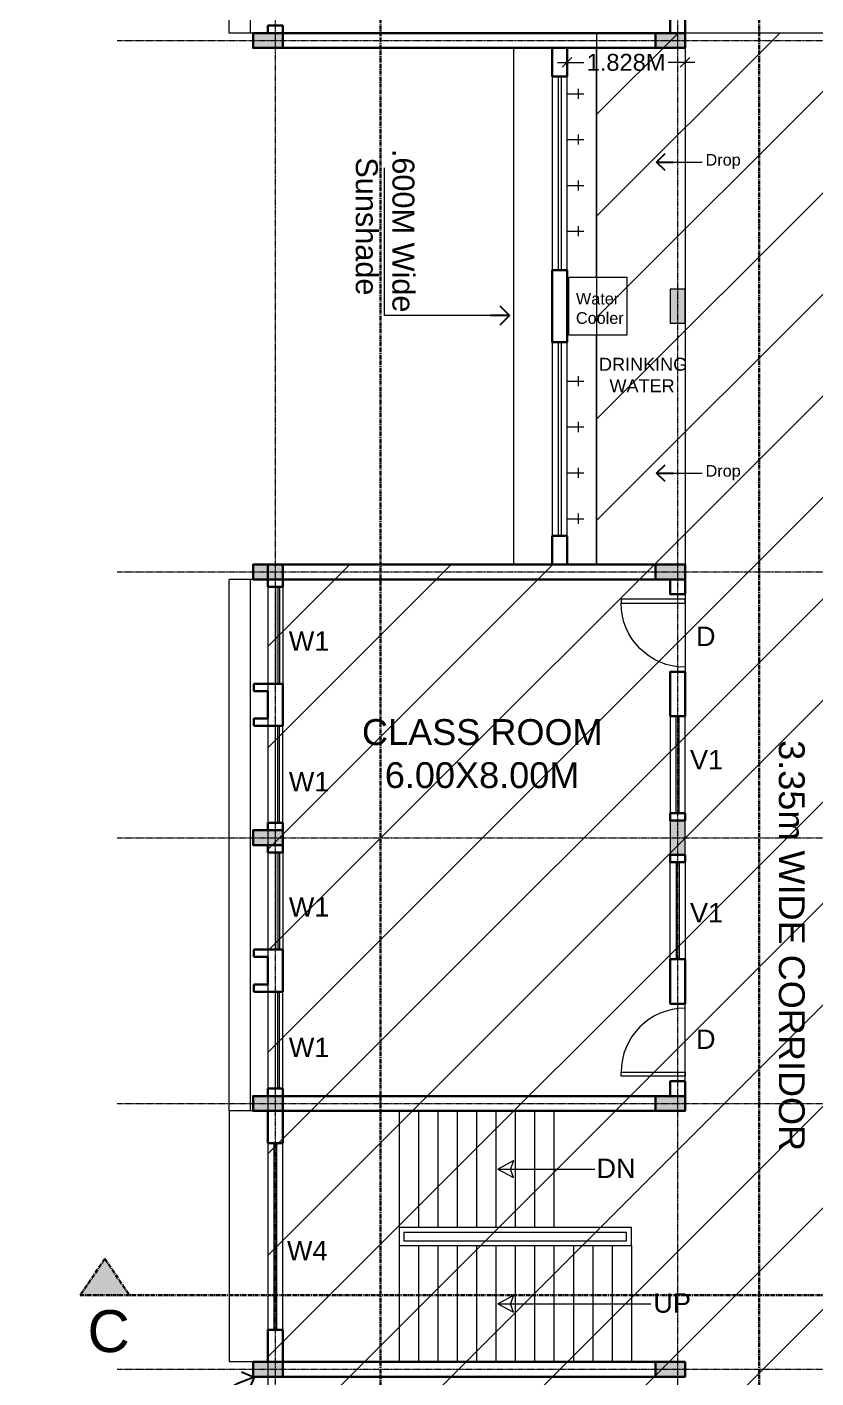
# Model space of a CAD drawing. Header units: metres. Extents: x 1608201 to 1961866, y 406505 to 647036.
# Drawn here: x 1680026 to 1692244, y 522561 to 543479 of the extents above; entities that cross this region are included whole.
import ezdxf

# ---------------------------------------------------------------- set-up
doc = ezdxf.new("R2010")
doc.units = ezdxf.units.M
doc.header["$LTSCALE"] = 1000
doc.header["$PDMODE"] = 35
doc.linetypes.add('CENTER', pattern=[2, 1.25, -0.25, 0.25, -0.25])
doc.linetypes.add('DASHED', pattern=[0.75, 0.5, -0.25])
doc.layers.get('Defpoints').update_dxf_attribs({"lineweight": 18})
for name, color, linetype, lineweight in [('- WALL', 7, 'Continuous', 30), ('Col-Hatch', 9, 'Continuous', 13), ('coloum hatch', 254, 'Continuous', 9), ('Column', 252, 'Continuous', 30), ('dimension', 6, 'Continuous', 13), ('Door', 54, 'Continuous', 13), ('elevation', 1, 'Continuous', 13), ('Fixture', 44, 'Continuous', 9), ('grid', 21, 'CENTER', 15), ('Hatch', 8, 'Continuous', 13), ('Hidden', 1, 'DASHED', 18), ('Section Line', 135, 'CENTER', 30), ('Stair', 2, 'Continuous', 15), ('Text-1', 240, 'Continuous', 15), ('Ventilator', 6, 'Continuous', 18), ('Wall', 7, 'Continuous', 30), ('wall l', 7, 'Continuous', 20), ('Window', 150, 'Continuous', 15), ('Window-Wall', 7, 'Continuous', 18)]:
    doc.layers.add(name, color=color, linetype=linetype, lineweight=lineweight)
doc.layers.add('dimen', color=1, linetype='Continuous')
doc.layers.add('text', color=7, linetype='Continuous')
doc.styles.add('dim-stylus bt', font='arial.ttf')
doc.styles.add('L120', font='simplex.shx', dxfattribs={"height": 1})
doc.styles.add('style1', font='GOTHIC.TTF')
doc.dimstyles.new('1      100 (big)', dxfattribs={"dimscale": 75, "dimtxt": 5, "dimasz": 3.5, "dimexe": 1.5, "dimexo": 2, "dimgap": 1, "dimtad": 0, "dimdec": 3, "dimlfac": 0.001, "dimzin": 0, "dimdsep": 46, "dimtxsty": 'dim-stylus bt', "dimblk": 'OBLIQUE', "dimcen": 0, "dimdle": 0.6, "dimclrd": 256, "dimclre": 7, "dimclrt": 256, "dimadec": 0, "dimazin": 0, "dimtfac": 0.7, "dimtdec": 3, "dimtofl": 0, "dimtmove": 1, "dimatfit": 3, "dimldrblk": 'OPEN90', "dimfxl": 0, "dimtolj": 1, "dimtzin": 0, "dimlwd": 15, "dimlwe": 15, "dimarcsym": 0})

# ---------------------------------------------------------------- blocks, each defined once
blk = doc.blocks.new('CC')
at = {"layer": 'Col-Hatch', "ltscale": 0.05}
blk.add_hatch(color=256, dxfattribs=at).paths.add_polyline_path([(4078.606, 341.328), (4078.606, 341.098), (4079.066, 341.098), (4079.066, 341.328)])
at = {"layer": 'Column'}
blk.add_lwpolyline([(4078.606, 341.328), (4079.066, 341.328), (4079.066, 341.098), (4078.606, 341.098)], close=True, dxfattribs=at)
blk = doc.blocks.new('DFG')
at = {"layer": 'Col-Hatch', "ltscale": 0.05}
blk.add_hatch(color=256, dxfattribs=at).paths.add_polyline_path([(3557.561, -332.074), (3557.561, -332.304), (3557.031, -332.304), (3557.031, -332.074)])
blk.add_lwpolyline([(3557.561, -332.074), (3557.561, -332.304), (3557.031, -332.304), (3557.031, -332.074), (3557.561, -332.074)], dxfattribs=at)
blk = doc.blocks.new('_Oblique')
at = {"color": 0, "linetype": 'ByBlock', "lineweight": -2}
blk.add_line((-0.5, -0.5), (0.5, 0.5), dxfattribs=at)
blk = doc.blocks.new('_Open90')
at = {"color": 0, "linetype": 'ByBlock', "lineweight": -2}
for p, q in [((0, 0), (-1, 0)), ((-0.5, 0.5), (0, 0)), ((0, 0), (-0.5, -0.5))]:
    blk.add_line(p, q, dxfattribs=at)
blk = doc.blocks.new('D1')
at = {"layer": 'Door', "ltscale": 0.05}
blk.add_line((1615726, 654826), (1615726, 656026), dxfattribs=at)
blk.add_lwpolyline([(1615726, 654904), (1614735, 654904), (1614735, 654964), (1615726, 654964), (1615726, 654904)], dxfattribs=at)
blk.add_arc((1615726, 654964), 992, 90, 180, dxfattribs=at)
blk = doc.blocks.new('*D609')
at = {"layer": 'Defpoints', "color": 0, "transparency": 16777216}
for p in [(1688389, 543156), (1690217, 543156), (1690217, 542930)]:
    blk.add_point(p, dxfattribs=at)
at = {"layer": 'dimen', "lineweight": 15, "transparency": 16777216}
for p, q in [((1688239, 542930), (1688650, 542930)), ((1690367, 542930), (1689956, 542930))]:
    blk.add_line(p, q, dxfattribs=at)
at = {"layer": 'dimen', "color": 7, "lineweight": 15, "transparency": 16777216}
for p, q in [((1688389, 543006), (1688389, 542780)), ((1690217, 543006), (1690217, 542780))]:
    blk.add_line(p, q, dxfattribs=at)
at = {"layer": 'dimen', "lineweight": 15, "transparency": 16777216, "xscale": 150, "yscale": 150, "zscale": 150, "rotation": 180}
blk.add_blockref('_Oblique', (1688389, 542930), dxfattribs=at)
at = {"layer": 'dimen', "lineweight": 15, "transparency": 16777216, "xscale": 150, "yscale": 150, "zscale": 150}
blk.add_blockref('_Oblique', (1690217, 542930), dxfattribs=at)
at = {"layer": 'dimen', "transparency": 16777216, "insert": (1689303, 542930), "char_height": 262.5, "attachment_point": 5, "style": 'dim-stylus bt'}
blk.add_mtext('\\A1;1.828M', dxfattribs=at)

msp = doc.modelspace()

# ---------------------------------------------------------------- hatches: boundary and pattern name
at = {"layer": 'Hatch', "ltscale": 0.05}
h = msp.add_hatch(dxfattribs=at)
h.set_pattern_fill('ANSI31', color=256, scale=350, style=0)
h.set_pattern_definition([(45, (23071, 4e-06), (-785.7724, 785.7724), [])])
h.paths.add_polyline_path([(1700027.1065, 505850.9938), (1700027.1065, 543385.9931), (1688847.1067, 543385.9931), (1688847.1067, 535155.9932), (1683757.1068, 535155.9932), (1683757.1068, 509965.9937), (1689987.1067, 509965.9937), (1689987.1067, 505850.9938)])
at = {"layer": 'Section Line', "ltscale": 0.05}
msp.add_hatch(color=256, dxfattribs=at).paths.add_polyline_path([(1681231.691, 524405.9065), (1680849.7471, 523840.8887), (1681613.635, 523840.8887)])

# ---------------------------------------------------------------- linework, layer by layer
at = {"layer": '- WALL'}
for p, q in [((1683987.1068, 543385.9931), (1689987.1067, 543385.9931)), ((1683987.1068, 543155.9931), (1688159.1067, 543155.9931)), ((1689757.1067, 543155.9931), (1689987.1067, 543155.9931)), ((1683537.1068, 533310.9933), (1683537.1068, 533195.9933)), ((1683987.1068, 533310.9933), (1683537.1068, 533310.9933)), ((1683757.1068, 533195.9933), (1683537.1068, 533195.9933)), ((1683757.1068, 533195.9933), (1683757.1068, 532770.9933)), ((1683987.1068, 533310.9933), (1683987.1068, 532655.9933)), ((1683537.1068, 532770.9933), (1683537.1068, 532655.9933)), ((1683537.1068, 532770.9933), (1683757.1068, 532770.9933)), ((1683537.1068, 532655.9933), (1683987.1068, 532655.9933)), ((1683537.1068, 529080.9933), (1683537.1068, 529195.9933)), ((1683537.1068, 529195.9933), (1683987.1068, 529195.9933)), ((1683537.1068, 529080.9933), (1683757.1068, 529080.9933)), ((1683757.1068, 528655.9934), (1683757.1068, 529080.9933)), ((1683987.1068, 528540.9934), (1683987.1068, 529195.9933)), ((1683537.1068, 528540.9934), (1683537.1068, 528655.9934)), ((1683757.1068, 528655.9934), (1683537.1068, 528655.9934)), ((1683987.1068, 528540.9934), (1683537.1068, 528540.9934)), ((1683987.1068, 526925.9934), (1689987.1067, 526925.9934)), ((1690217.1067, 526925.9934), (1689987.1067, 526925.9934)), ((1690217.1067, 526695.9934), (1690217.1067, 526925.9934)), ((1683987.1068, 526695.9934), (1689987.1067, 526695.9934)), ((1690217.1067, 526695.9934), (1689987.1067, 526695.9934)), ((1683987.1068, 522810.9935), (1689987.1067, 522810.9935)), ((1683987.1068, 522580.9935), (1689987.1067, 522580.9935)), ((1683987.1068, 522580.9935), (1689987.1067, 522580.9935))]:
    msp.add_line(p, q, dxfattribs=at)
at = {"layer": '- WALL', "ltscale": 50}
msp.add_line((1689757.1067, 543155.9931), (1688389.1067, 543155.9931), dxfattribs=at)
at = {"layer": '- WALL', "ltscale": 0.05}
for p, q in [((1683757.1068, 534925.9932), (1683757.1068, 535155.9932)), ((1688159.1067, 535155.9932), (1683757.1068, 535155.9932)), ((1689987.1067, 535155.9932), (1688389.1067, 535155.9932)), ((1689987.1067, 534925.9932), (1683987.1068, 534925.9932))]:
    msp.add_line(p, q, dxfattribs=at)
at = {"layer": '- WALL'}
for points in [[(1683757.1068, 543500.9931), (1683987.1068, 543500.9931), (1683987.1068, 543385.9931), (1683757.1068, 543385.9931)], [(1690217.1068, 543615.9929), (1689987.1068, 543615.9929), (1689987.1068, 543385.9929), (1690217.1068, 543385.9929)], [(1683757.1068, 534810.9932), (1683987.1068, 534810.9932), (1683987.1068, 534925.9932), (1683757.1068, 534925.9932)], [(1690217.1068, 534695.9934), (1689987.1068, 534695.9934), (1689987.1068, 534925.9934), (1690217.1068, 534925.9934)], [(1689987.1068, 532805.9935), (1690217.1068, 532805.9935), (1690217.1068, 533495.9933), (1689987.1068, 533495.9933)], [(1683757.1068, 531155.9933), (1683987.1068, 531155.9933), (1683987.1068, 531040.9933), (1683757.1068, 531040.9933)], [(1690217.1069, 531305.9934), (1689987.1067, 531305.9934), (1689987.1067, 531190.9933), (1690217.1069, 531190.9933)], [(1683757.1068, 530695.9933), (1683987.1068, 530695.9933), (1683987.1068, 530810.9933), (1683757.1068, 530810.9933)], [(1690217.1069, 530545.9932), (1689987.1067, 530545.9932), (1689987.1067, 530660.9933), (1690217.1069, 530660.9933)], [(1689987.1067, 529045.9932), (1690217.1067, 529045.9932), (1690217.1067, 528355.9931), (1689987.1067, 528355.9931)], [(1690217.1068, 527155.9932), (1689987.1068, 527155.9932), (1689987.1068, 526925.9932), (1690217.1068, 526925.9932)], [(1683757.1068, 527040.9934), (1683987.1068, 527040.9934), (1683987.1068, 526925.9934), (1683757.1068, 526925.9934)], [(1683757.1068, 526198.4933), (1683987.1068, 526198.4933), (1683987.1068, 526695.9934), (1683757.1068, 526695.9934)], [(1683757.1068, 523308.4933), (1683987.1068, 523308.4933), (1683987.1068, 522810.9931), (1683757.1068, 522810.9931)]]:
    msp.add_lwpolyline(points, close=True, dxfattribs=at)
at = {"layer": '- WALL', "ltscale": 50}
for points in [[(1688389.1067, 543155.9931), (1688389.1067, 542713.9931), (1688159.1067, 542713.9931), (1688159.1067, 543155.9931)], [(1688389.1067, 539713.9931), (1688159.1067, 539713.9931), (1688159.1067, 538597.9932), (1688389.1067, 538597.9932)], [(1688389.1067, 535597.9932), (1688389.1067, 535155.9932), (1688159.1067, 535155.9932), (1688159.1067, 535597.9932)]]:
    msp.add_lwpolyline(points, close=True, dxfattribs=at)
at = {"layer": 'elevation', "ltscale": 50}
msp.add_line((1690217.1067, 543155.9931), (1690217.1067, 535155.9932), dxfattribs=at)
at = {"layer": 'elevation'}
for p, q in [((1687318.5153, 525795.9933), (1687559.6724, 525926.9365)), ((1687559.6724, 525926.9365), (1687513.7308, 525795.9933)), ((1687318.5153, 525795.9933), (1688819.4679, 525795.9933)), ((1687318.5153, 525795.9933), (1687559.6724, 525665.0501)), ((1687559.6724, 525665.0501), (1687513.7308, 525795.9933)), ((1687318.5153, 523710.9932), (1687559.6724, 523841.9364)), ((1687559.6724, 523841.9364), (1687513.7308, 523710.9932)), ((1687318.5153, 523710.9932), (1689684.4637, 523710.9932)), ((1687318.5153, 523710.9932), (1687559.6724, 523580.05)), ((1687559.6724, 523580.05), (1687513.7308, 523710.9932))]:
    msp.add_line(p, q, dxfattribs=at)
at = {"layer": 'Fixture', "ltscale": 50}
for p, q in [((1688839.1067, 543155.9931), (1688839.1067, 539605.9932)), ((1688839.1067, 538705.9932), (1688839.1067, 535155.9932))]:
    msp.add_line(p, q, dxfattribs=at)
at = {"layer": 'Fixture'}
for p, q in [((1688389.1067, 542445.9931), (1688650.871, 542445.9931)), ((1688389.1067, 542445.9931), (1688650.871, 542445.9931)), ((1688567.7254, 542367.912), (1688567.7254, 542524.0742)), ((1688567.7254, 541657.912), (1688567.7254, 541814.0742)), ((1688389.1067, 541735.9931), (1688650.871, 541735.9931)), ((1688389.1067, 541735.9931), (1688650.871, 541735.9931)), ((1688389.1067, 541025.9931), (1688650.871, 541025.9931)), ((1688389.1067, 541025.9931), (1688650.871, 541025.9931)), ((1688567.7254, 540947.912), (1688567.7254, 541104.0742)), ((1688389.1067, 540315.9931), (1688650.871, 540315.9931)), ((1688389.1067, 540315.9931), (1688650.871, 540315.9931)), ((1688567.7254, 540237.9121), (1688567.7254, 540394.0742)), ((1688567.7254, 537917.9121), (1688567.7254, 538074.0742)), ((1688389.1067, 537995.9932), (1688650.871, 537995.9932)), ((1688389.1067, 537995.9932), (1688650.871, 537995.9932)), ((1688389.1067, 537285.9932), (1688650.871, 537285.9932)), ((1688389.1067, 537285.9932), (1688650.871, 537285.9932)), ((1688567.7254, 537207.9121), (1688567.7254, 537364.0743)), ((1688389.1067, 536575.9932), (1688650.871, 536575.9932)), ((1688389.1067, 536575.9932), (1688650.871, 536575.9932)), ((1688567.7254, 536497.9121), (1688567.7254, 536654.0743)), ((1688567.7254, 535787.9121), (1688567.7254, 535944.0743)), ((1688389.1067, 535865.9932), (1688650.871, 535865.9932)), ((1688389.1067, 535865.9932), (1688650.871, 535865.9932))]:
    msp.add_line(p, q, dxfattribs=at)
at = {"layer": 'Fixture', "ltscale": 50}
msp.add_lwpolyline([(1688414.1067, 539605.9932), (1689314.1067, 539605.9932), (1689314.1067, 538705.9932), (1688414.1067, 538705.9932)], close=True, dxfattribs=at)
at = {"layer": 'grid', "ltscale": 0.01}
for p, q in [((1683872.1068, 505697.7037), (1683872.1068, 576580.0684)), ((1690102.1067, 505742.5033), (1690102.1067, 576580.0684)), ((1681424.0607, 543270.9931), (1703070.7295, 543270.9931)), ((1681424.0607, 535040.9932), (1703070.7295, 535040.9932)), ((1681424.0607, 530925.9933), (1703070.7295, 530925.9933)), ((1681424.0607, 526810.9934), (1703070.7295, 526810.9934)), ((1681424.0607, 522695.9935), (1703070.7295, 522695.9935))]:
    msp.add_line(p, q, dxfattribs=at)
at = {"layer": 'Hatch', "ltscale": 0.05}
msp.add_lwpolyline([(1700027.1065, 505850.9938), (1700027.1065, 543385.9931), (1688847.1067, 543385.9931), (1688847.1067, 535155.9932), (1683757.1068, 535155.9932), (1683757.1068, 509965.9937), (1689987.1067, 509965.9937), (1689987.1067, 505850.9938), (1700027.1065, 505850.9938)], dxfattribs=at)
at = {"layer": 'Hidden', "color": 1, "ltscale": 0.005}
for p, q in [((1683157.1068, 543385.9931), (1683157.1068, 559615.9928)), ((1683757.1068, 543385.9931), (1683157.1068, 543385.9931)), ((1687559.1067, 543155.9931), (1687559.1067, 535155.9932)), ((1683757.1068, 534925.9932), (1683157.1068, 534925.9932)), ((1683157.1068, 526695.9934), (1683157.1068, 534925.9932)), ((1683757.1068, 526695.9934), (1683157.1068, 526695.9934)), ((1683157.1068, 526695.9934), (1683157.1068, 522810.9935)), ((1683757.1068, 522810.9935), (1683157.1068, 522810.9935))]:
    msp.add_line(p, q, dxfattribs=at)
at = {"layer": 'Section Line', "ltscale": 0.05}
for p, q in [((1685497.8043, 503841.6133), (1685497.8043, 578122.03)), ((1691363.1067, 503841.6133), (1691363.1067, 578122.03)), ((1681231.691, 524405.9065), (1680849.7471, 523840.8887)), ((1681231.691, 524405.9065), (1681613.635, 523840.8887)), ((1680849.7471, 523840.8887), (1705220.2761, 523840.8887)), ((1680849.7471, 523840.8887), (1681613.635, 523840.8887))]:
    msp.add_line(p, q, dxfattribs=at)
at = {"layer": 'Stair'}
for p, q in [((1689987.1067, 526925.9934), (1689317.1067, 526925.9934)), ((1685786.6825, 526695.9934), (1685786.6825, 522810.9931)), ((1686086.6825, 526695.9934), (1686086.6825, 524895.9933)), ((1686386.6825, 526695.9934), (1686386.6825, 524895.9933)), ((1686686.6825, 526695.9934), (1686686.6825, 524895.9933)), ((1686986.6826, 526695.9934), (1686986.6826, 524895.9933)), ((1687286.6826, 526695.9934), (1687286.6826, 524895.9933)), ((1687586.6826, 526695.9934), (1687586.6826, 524895.9933)), ((1687886.6826, 526695.9934), (1687886.6826, 524895.9933)), ((1688186.6826, 526695.9934), (1688186.6826, 524895.9933)), ((1689987.1067, 526695.9934), (1689017.1067, 526695.9934)), ((1685786.6825, 524895.9933), (1689386.6827, 524895.9933)), ((1689386.6827, 524610.9933), (1689386.6827, 524895.9933)), ((1685861.6825, 524820.9933), (1689311.6827, 524820.9933)), ((1685861.6825, 524820.9933), (1685861.6825, 524685.9933)), ((1685861.6825, 524685.9933), (1689311.6827, 524685.9933)), ((1689311.6827, 524685.9933), (1689311.6827, 524820.9933)), ((1685786.6825, 524610.9933), (1689386.6827, 524610.9933)), ((1686086.6825, 524610.9933), (1686086.6825, 522810.9931)), ((1686386.6825, 524610.9933), (1686386.6825, 522810.9931)), ((1686686.6825, 524610.9933), (1686686.6825, 522810.9931)), ((1686986.6826, 524610.9933), (1686986.6826, 522810.9931)), ((1687286.6826, 524610.9933), (1687286.6826, 522810.9931)), ((1687586.6826, 524610.9933), (1687586.6826, 522810.9931)), ((1687886.6826, 524610.9933), (1687886.6826, 522810.9931)), ((1688186.6826, 524610.9933), (1688186.6826, 522810.9931)), ((1688486.6827, 524610.9933), (1688486.6827, 522810.9931)), ((1688786.6827, 524610.9933), (1688786.6827, 522810.9931)), ((1689086.6827, 524610.9933), (1689086.6827, 522810.9931)), ((1689386.6827, 524610.9933), (1689386.6827, 522810.9931))]:
    msp.add_line(p, q, dxfattribs=at)
at = {"layer": 'text', "ltscale": 0.05}
msp.add_line((1690217.1067, 543155.9931), (1690217.1067, 543385.9931), dxfattribs=at)
msp.add_line((1690217.1067, 543155.9931), (1690217.1067, 543385.9931), dxfattribs=at)
at = {"layer": 'Ventilator', "ltscale": 50}
for p, q in [((1688249.1067, 542713.9931), (1688249.1067, 539713.9931)), ((1688299.1067, 542713.9931), (1688299.1067, 539713.9931)), ((1688249.1067, 538597.9932), (1688249.1067, 535597.9932)), ((1688299.1067, 538597.9932), (1688299.1067, 535597.9932))]:
    msp.add_line(p, q, dxfattribs=at)
at = {"layer": 'Ventilator'}
for p, q in [((1690077.1068, 531305.9934), (1690077.1068, 532805.9935)), ((1690127.1068, 531305.9934), (1690127.1068, 532805.9935)), ((1690077.1068, 530545.9932), (1690077.1068, 529045.9931)), ((1690127.1068, 530545.9932), (1690127.1068, 529045.9931))]:
    msp.add_line(p, q, dxfattribs=at)
at = {"layer": 'Wall'}
msp.add_line((1689987.1068, 529045.9931), (1690217.1069, 529045.9931), dxfattribs=at)
at = {"layer": 'wall l', "ltscale": 50}
for points in [[(1688389.1067, 542713.9931), (1688159.1067, 542713.9931), (1688159.1067, 539713.9931), (1688389.1067, 539713.9931)], [(1688389.1067, 538597.9932), (1688159.1067, 538597.9932), (1688159.1067, 535597.9932), (1688389.1067, 535597.9932)]]:
    msp.add_lwpolyline(points, close=True, dxfattribs=at)
at = {"layer": 'Window', "ltscale": 0.05}
for p, q in [((1683911.5217, 534810.9932), (1683911.5217, 533310.9933)), ((1683934.069, 534810.9932), (1683934.069, 533310.9933)), ((1683911.5217, 531155.9933), (1683911.5217, 532655.9933)), ((1683934.069, 531155.9933), (1683934.069, 532655.9933)), ((1683911.5217, 530695.9933), (1683911.5217, 529195.9933)), ((1683934.069, 530695.9933), (1683934.069, 529195.9933)), ((1683911.5217, 527040.9934), (1683911.5217, 528540.9934)), ((1683934.069, 527040.9934), (1683934.069, 528540.9934)), ((1683847.1068, 526198.4933), (1683847.1068, 523308.4933)), ((1683897.1068, 523308.4933), (1683897.1068, 526198.4933))]:
    msp.add_line(p, q, dxfattribs=at)
at = {"layer": 'Window-Wall'}
for p, q in [((1683487.1068, 543385.9931), (1683487.1068, 559615.9928)), ((1683487.1068, 526695.9934), (1683487.1068, 534925.9932)), ((1683872.1068, 534810.9932), (1683872.1068, 533310.9933)), ((1683987.1068, 534810.9932), (1683987.1068, 533310.9933)), ((1689987.1068, 532805.9935), (1689987.1068, 531305.9934)), ((1690217.1069, 531305.9934), (1690217.1069, 532805.9935)), ((1683872.1068, 531155.9933), (1683872.1068, 532655.9933)), ((1683987.1068, 531155.9933), (1683987.1068, 532655.9933)), ((1683872.1068, 530695.9933), (1683872.1068, 529195.9933)), ((1683987.1068, 530695.9933), (1683987.1068, 529195.9933)), ((1689987.1068, 529045.9931), (1689987.1068, 530545.9932)), ((1690217.1069, 530545.9932), (1690217.1069, 529045.9931)), ((1683872.1068, 527040.9934), (1683872.1068, 528540.9934)), ((1683987.1068, 527040.9934), (1683987.1068, 528540.9934)), ((1683757.1068, 526198.4933), (1683757.1068, 523308.4933)), ((1683987.1068, 523308.4933), (1683987.1068, 526198.4933))]:
    msp.add_line(p, q, dxfattribs=at)

# ---------------------------------------------------------------- block references
at = {"layer": 'coloum hatch', "ltscale": 0.05, "xscale": -999.9999814325156, "yscale": 999.9999814325156, "zscale": 999.9999814325156}
for p in [(5762593.0509, 202057.8906), (5768823.0508, 202057.8906), (5768823.0508, 202057.8906), (5762593.0509, 193827.8907), (5768823.0508, 193827.8907), (5768823.0508, 193827.8907), (5762593.0509, 189712.8908), (5762593.0509, 185597.8909), (5768823.0508, 185597.8909), (5762593.0509, 181482.8909), (5768823.0508, 181482.8909)]:
    msp.add_blockref('CC', p, dxfattribs=at)
at = {"layer": 'coloum hatch', "xscale": -999.9999814325156, "yscale": 999.9999814325156, "zscale": 999.9999814325156, "rotation": 90}
for p in [(1357913.2283, 4096452.1256), (1357913.2283, 4088222.1258)]:
    msp.add_blockref('DFG', p, dxfattribs=at)
at = {"layer": 'Door', "ltscale": 0.05, "xscale": -1, "rotation": 180}
msp.add_blockref('D1', (74490.9981, 1189521.8226), dxfattribs=at)
at = {"layer": 'Door', "ltscale": 0.05}
msp.add_blockref('D1', (74490.9981, -127669.8359), dxfattribs=at)

# ---------------------------------------------------------------- texts
at = {"layer": 'Section Line', "ltscale": 0.05, "insert": (1680962.5247, 523611.4127), "char_height": 650, "width": 1065.825846, "attachment_point": 1, "style": 'style1'}
msp.add_mtext('{\\fArial|b0|i0|c0|p34;C}', dxfattribs=at)
at = {"layer": 'text', "attachment_point": 1, "style": 'L120'}
for s, insert, char_height, width, rotation in [('{\\fArial|b0|i0|c0|p34;.600M Wide\\P Sunshade}', (1686024.6899, 541593.275), 339.999994, 6841.769914, 270.00000001), ('{\\fArial|b0|i0|c0|p34;Drop}', (1690533.6047, 541512.7341), 180, 1092.356237, 0.00000001), ('{\\fArial|b0|i0|c0|p34;Water Cooler}', (1688526.0731, 539362.8172), 180, 777.443081, 0.00000001), ('{\\fArial|b0|i0|c0|p34;Drop}', (1690533.6047, 536696.5708), 180, 1092.356237, 0.00000001), ('\\pi588.06;{\\fArial|b0|i0|c0|p34;CLASS ROOM\\P\\pi941;6.00X8.00M}', (1684625.4653, 532762.0097), 399.999993, 4832.063954, 0.00000001), ('\\pi2526.7;{\\fArial|b0|i0|c0|p34;3.35m WIDE CORRIDOR}', (1692068.9708, 534963.8072), 399.999993, 11387.707906, 270.00000001)]:
    msp.add_mtext(s, dxfattribs=dict(at, insert=insert, char_height=char_height, width=width, rotation=rotation))
at = {"layer": 'text', "insert": (1688767.6899, 538356.9972), "char_height": 200, "width": 1558.800502, "attachment_point": 1, "style": 'L120'}
msp.add_mtext('\\pi115.89;{\\fArial|b0|i0|c0|p34;DRINKING \\P\\pi278.45;WATER}', dxfattribs=at)
at = {"layer": 'Text-1', "char_height": 300, "width": 1299.406916, "attachment_point": 1, "rotation": 0.00000001, "style": 'L120'}
for s, insert in [('\\pi376.41;{\\fArial|b0|i0|c0|p34;W1}', (1683703.8532, 534119.8453)), ('\\pi525.69;{\\fArial|b0|i0|c0|p34;D}', (1689859.8807, 534194.0947)), ('\\pi432.79;{\\fArial|b0|i0|c0|p34;V1}', (1689859.8807, 532283.1852)), ('\\pi376.41;{\\fArial|b0|i0|c0|p34;W1}', (1683703.8532, 531944.8756)), ('\\pi376.41;{\\fArial|b0|i0|c0|p34;W1}', (1683703.8532, 530004.8454)), ('\\pi432.79;{\\fArial|b0|i0|c0|p34;V1}', (1689859.8807, 529913.6252)), ('\\pi376.41;{\\fArial|b0|i0|c0|p34;W1}', (1683703.8532, 527829.8757)), ('\\pi525.69;{\\fArial|b0|i0|c0|p34;D}', (1689859.8807, 527955.4237)), ('\\pi380.4;{\\fArial|b0|i0|c0|p34;DN}', (1688464.4291, 525956.9757)), ('\\pi348.07;{\\fArial|b0|i0|c0|p34;W4}', (1683703.8532, 524684.1648)), ('\\pi384.19;{\\fArial|b0|i0|c0|p34;UP}', (1689341.1945, 523871.9756))]:
    msp.add_mtext(s, dxfattribs=dict(at, insert=insert))

# ---------------------------------------------------------------- dimensions: what is measured, and where the dimension line sits
at = {"layer": 'dimen'}
dim = msp.add_linear_dim(base=(1690217.1067, 542929.6722), p1=(1688389.1067, 543155.9931), p2=(1690217.1067, 543155.9931), dimstyle='1      100 (big)', override={"dimtxt": 3.5, "dimasz": 2, "dimexe": 2, "dimpost": 'M\\X', "dimdle": 2}, dxfattribs=at)
dim.commit()
dim.dimension.update_dxf_attribs({"geometry": '*D609', "text_midpoint": (1689303.1067, 542929.6722)})

# ---------------------------------------------------------------- leaders
at = {"layer": '- WALL', "ltscale": 50}
for points in [[(1689774.4773, 541386.6769), (1690483.1267, 541386.6769)], [(1689774.4773, 536570.5136), (1690483.1267, 536570.5136)]]:
    msp.add_leader(points, dimstyle='1      100 (big)', override={"dimtfillclr": 256}, dxfattribs=at)
at = {"layer": 'dimension', "ltscale": 50}
for points in [[(1687496.0258, 539011.398), (1685560.9842, 539011.398), (1685560.9842, 541297.466)], [(1683542.816, 522573.264), (1681802.0086, 521883.3007), (1680026.1637, 521883.3007)]]:
    msp.add_leader(points, dimstyle='1      100 (big)', override={"dimtxt": 6, "dimasz": 4}, dxfattribs=at)

doc.saveas('drawing.dxf')
